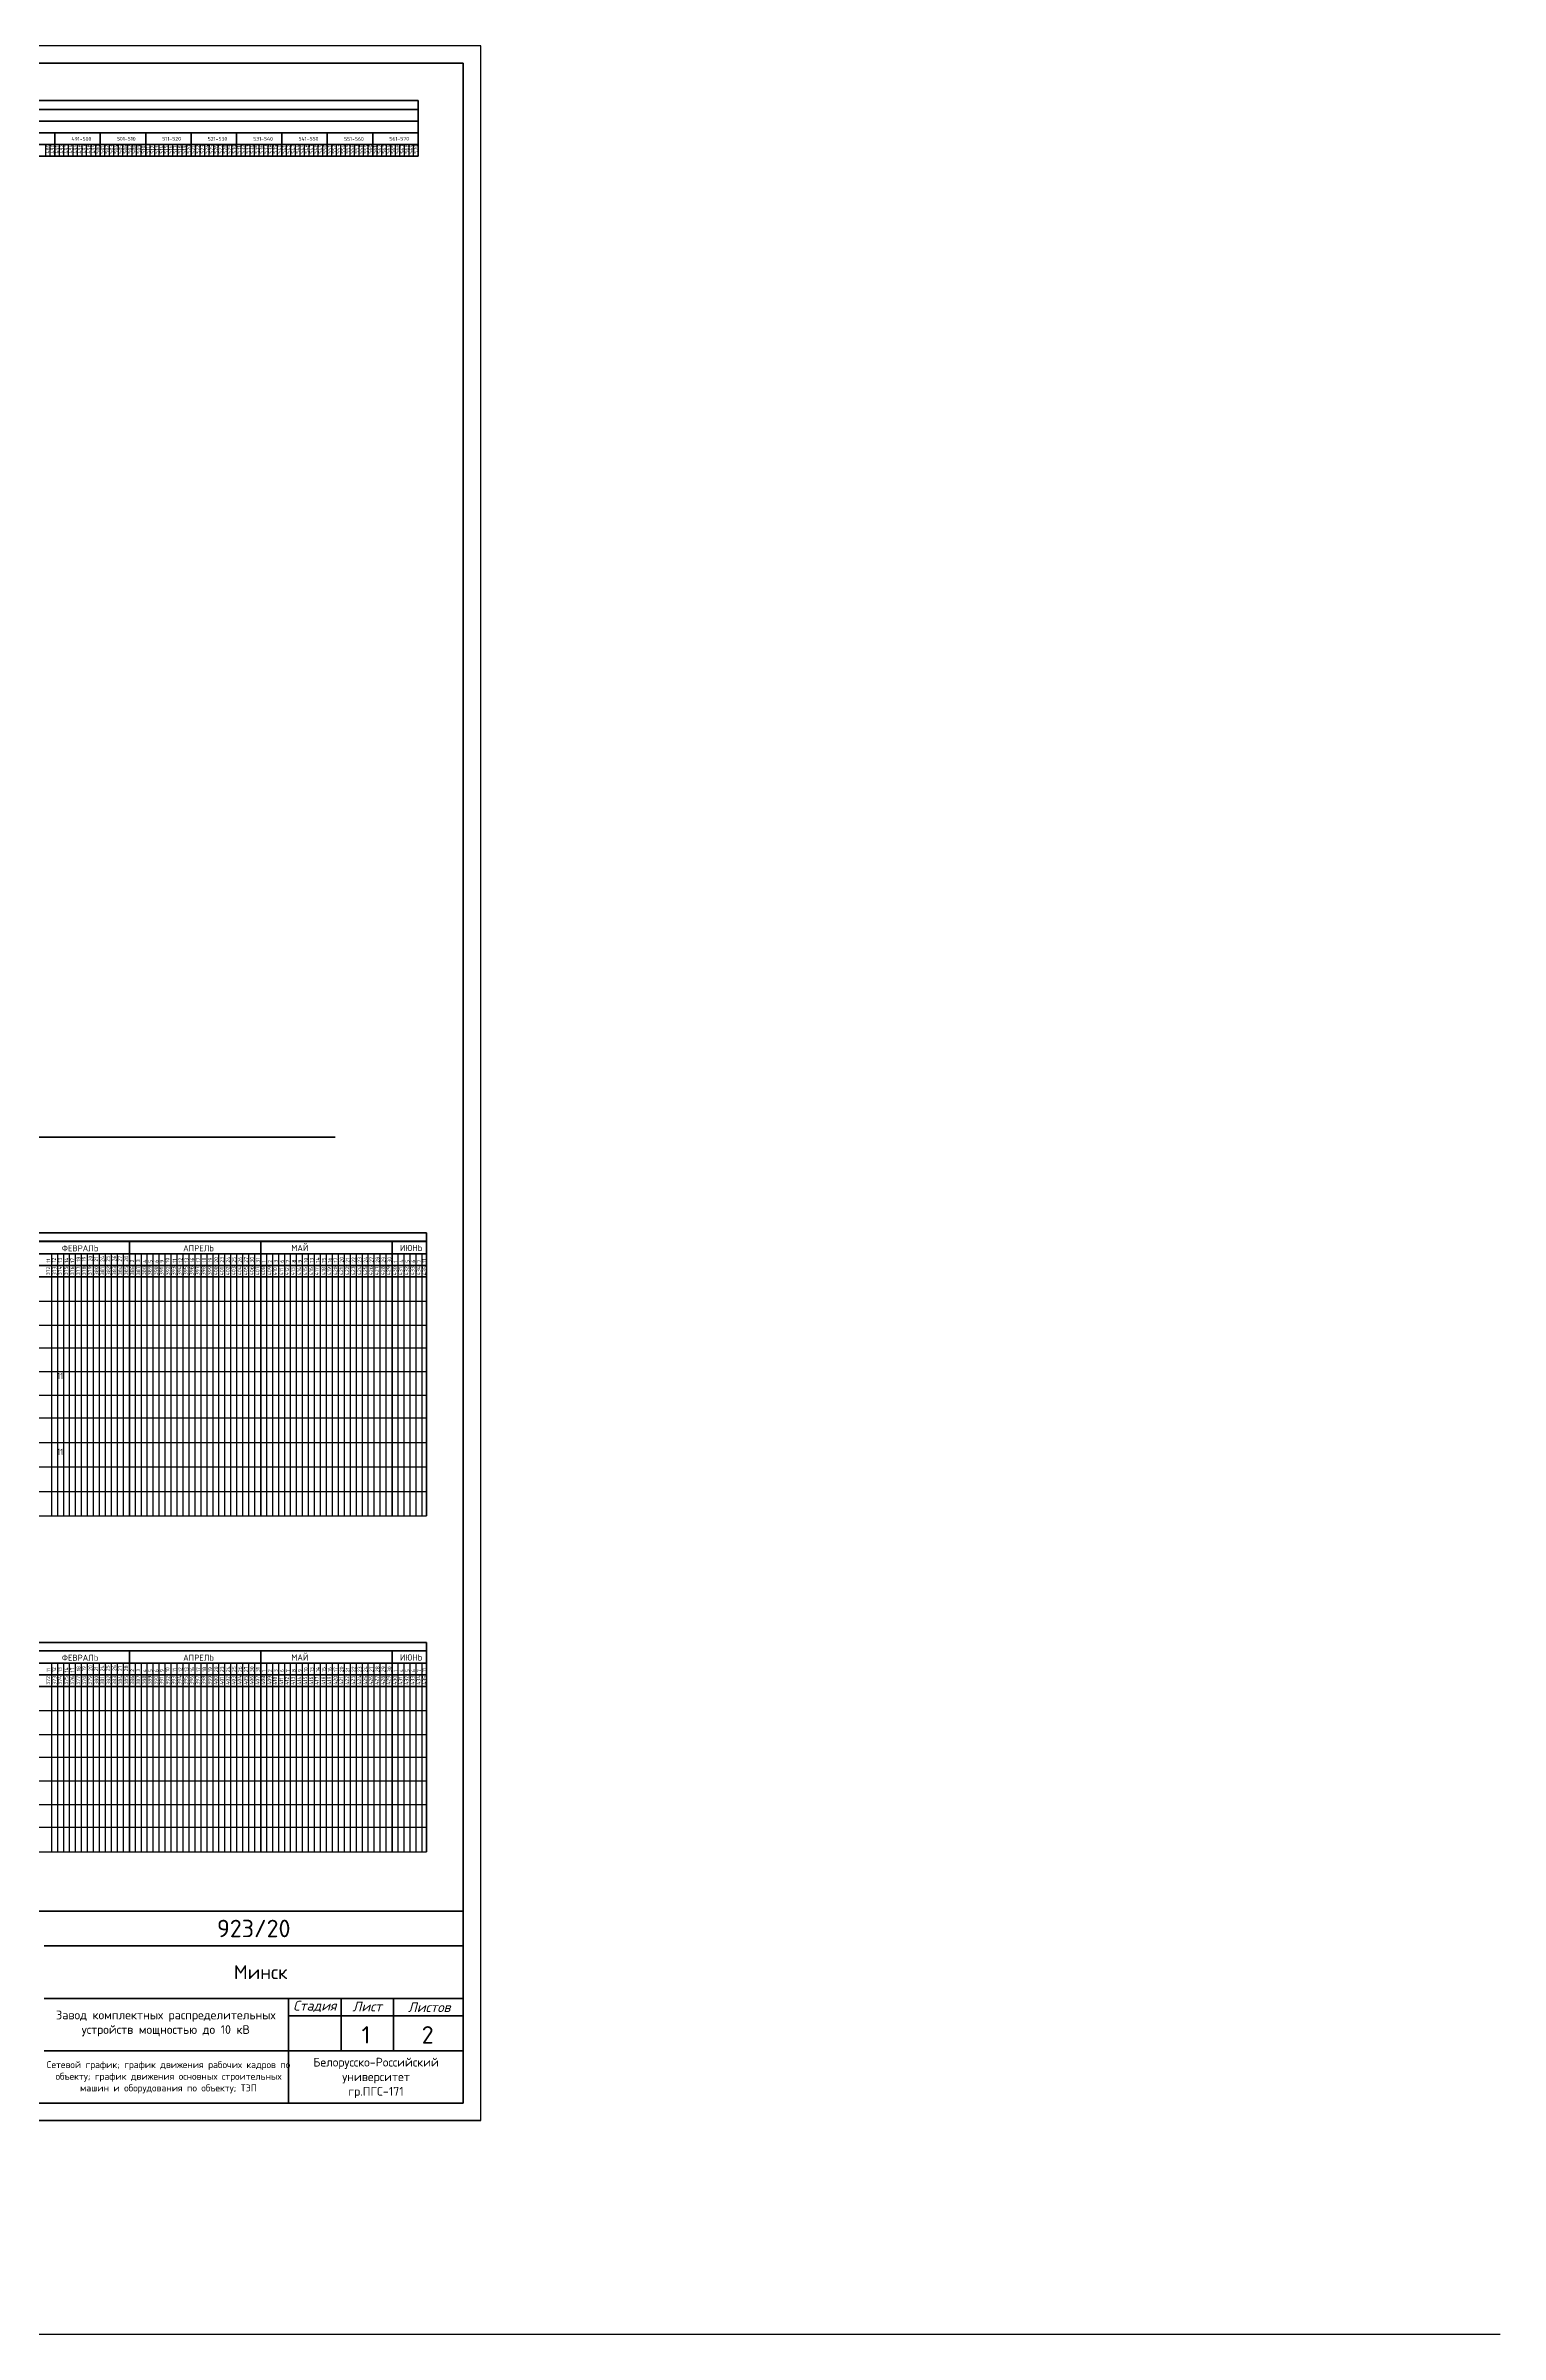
# Model space of a CAD drawing. Header units: millimetres. Extents: x -782 to 10910, y 3841 to 13237.
# Drawn here: x 10493 to 10910, y 7280 to 7935 of the extents above; entities that cross this region are included whole.
import ezdxf

# ---------------------------------------------------------------- set-up
doc = ezdxf.new("R2010")
doc.units = ezdxf.units.MM
doc.layers.add('1STAIR2D', color=30, linetype='Continuous')
doc.layers.add('A0-08', color=101, linetype='Continuous')
doc.layers.add('Штампы&Таблицы', color=1, linetype='Continuous', lineweight=70)
doc.styles.add('GOST-2.304_Type-B', font='GOST_Common.ttf')
doc.styles.add('Isocpeur', font='isocpeur.ttf')
doc.styles.get("Standard").update_dxf_attribs({"font": 'isocpeur.ttf'})

msp = doc.modelspace()

# ---------------------------------------------------------------- linework, layer by layer
at = {"color": 0}
msp.add_line((10617.900427, 7341.388671), (10617.900427, 7935.388671), dxfattribs=at)
at = {"lineweight": 50}
for p, q in [((10599.969228, 7903.825833), (10599.969228, 7919.723221)), ((10495.969228, 7903.787679), (10495.969228, 7910.420659)), ((10508.969228, 7903.787679), (10508.969228, 7910.420659)), ((10521.969228, 7903.810757), (10521.969228, 7910.443737)), ((10534.969228, 7903.779987), (10534.969228, 7910.412966)), ((10547.969228, 7903.787679), (10547.969228, 7910.420659)), ((10560.969228, 7903.787679), (10560.969228, 7910.420659)), ((10573.969228, 7903.810757), (10573.969228, 7910.443737)), ((10586.969228, 7903.779987), (10586.969228, 7910.412966))]:
    msp.add_line(p, q, dxfattribs=at)
at = {"lineweight": 25}
for p, q in [((10612.969228, 7903.787679), (10612.969228, 7910.420659)), ((10493.369228, 7903.803065), (10493.369228, 7907.127247)), ((10493.369228, 7903.803065), (10493.369228, 7907.127247)), ((10494.669228, 7903.803065), (10494.669228, 7907.142632)), ((10495.969228, 7903.787679), (10495.969228, 7907.111862)), ((10495.969228, 7903.787679), (10495.969228, 7907.111862)), ((10497.269228, 7903.787679), (10497.269228, 7907.111862)), ((10497.269228, 7903.787679), (10497.269228, 7907.111862)), ((10498.569228, 7903.787679), (10498.569228, 7907.127247)), ((10499.869228, 7903.803065), (10499.869228, 7907.127247)), ((10499.869228, 7903.803065), (10499.869228, 7907.127247)), ((10501.169228, 7903.803065), (10501.169228, 7907.127247)), ((10501.169228, 7903.803065), (10501.169228, 7907.127247)), ((10502.469228, 7903.803065), (10502.469228, 7907.142632)), ((10503.769228, 7903.803065), (10503.769228, 7907.127247)), ((10503.769228, 7903.803065), (10503.769228, 7907.127247)), ((10505.069228, 7903.803065), (10505.069228, 7907.127247)), ((10505.069228, 7903.803065), (10505.069228, 7907.127247)), ((10506.369228, 7903.803065), (10506.369228, 7907.142632)), ((10507.669228, 7903.803065), (10507.669228, 7907.127247)), ((10507.669228, 7903.803065), (10507.669228, 7907.127247)), ((10508.969228, 7903.803065), (10508.969228, 7907.127247)), ((10508.969228, 7903.803065), (10508.969228, 7907.127247)), ((10510.269228, 7903.803065), (10510.269228, 7907.142632)), ((10511.569228, 7903.803065), (10511.569228, 7907.127247)), ((10511.569228, 7903.803065), (10511.569228, 7907.127247)), ((10512.869228, 7903.803065), (10512.869228, 7907.127247)), ((10512.869228, 7903.803065), (10512.869228, 7907.127247)), ((10514.169228, 7903.803065), (10514.169228, 7907.142632)), ((10515.469228, 7903.787679), (10515.469228, 7907.111862)), ((10515.469228, 7903.787679), (10515.469228, 7907.111862)), ((10516.769228, 7903.787679), (10516.769228, 7907.111862)), ((10516.769228, 7903.787679), (10516.769228, 7907.111862)), ((10518.069228, 7903.787679), (10518.069228, 7907.127247)), ((10519.369228, 7903.772294), (10519.369228, 7907.096476)), ((10519.369228, 7903.772294), (10519.369228, 7907.096476)), ((10520.669228, 7903.772294), (10520.669228, 7907.096476)), ((10520.669228, 7903.772294), (10520.669228, 7907.096476)), ((10521.969228, 7903.772294), (10521.969228, 7907.111862)), ((10523.269228, 7903.787679), (10523.269228, 7907.111862)), ((10523.269228, 7903.787679), (10523.269228, 7907.111862)), ((10524.569228, 7903.787679), (10524.569228, 7907.111862)), ((10524.569228, 7903.787679), (10524.569228, 7907.111862)), ((10525.869228, 7903.787679), (10525.869228, 7907.127247)), ((10527.169228, 7903.787679), (10527.169228, 7907.111862)), ((10527.169228, 7903.787679), (10527.169228, 7907.111862)), ((10528.469228, 7903.787679), (10528.469228, 7907.111862)), ((10528.469228, 7903.787679), (10528.469228, 7907.111862)), ((10529.769228, 7903.787679), (10529.769228, 7907.127247)), ((10531.069228, 7903.787679), (10531.069228, 7907.111862)), ((10531.069228, 7903.787679), (10531.069228, 7907.111862)), ((10532.369228, 7903.787679), (10532.369228, 7907.111862)), ((10532.369228, 7903.787679), (10532.369228, 7907.111862)), ((10533.669228, 7903.787679), (10533.669228, 7907.127247)), ((10534.969228, 7903.787679), (10534.969228, 7907.111862)), ((10534.969228, 7903.787679), (10534.969228, 7907.111862)), ((10536.269228, 7903.787679), (10536.269228, 7907.111862)), ((10536.269228, 7903.787679), (10536.269228, 7907.111862)), ((10537.569228, 7903.787679), (10537.569228, 7907.127247)), ((10538.869228, 7903.772294), (10538.869228, 7907.096476)), ((10538.869228, 7903.772294), (10538.869228, 7907.096476)), ((10540.169228, 7903.772294), (10540.169228, 7907.096476)), ((10540.169228, 7903.772294), (10540.169228, 7907.096476)), ((10541.469228, 7903.772294), (10541.469228, 7907.111862)), ((10542.769228, 7903.756909), (10542.769228, 7907.081091)), ((10542.769228, 7903.756909), (10542.769228, 7907.081091)), ((10544.069228, 7903.756909), (10544.069228, 7907.081091)), ((10544.069228, 7903.756909), (10544.069228, 7907.081091)), ((10545.369228, 7903.756909), (10545.369228, 7907.096476)), ((10546.669228, 7903.772294), (10546.669228, 7907.096476)), ((10546.669228, 7903.772294), (10546.669228, 7907.096476)), ((10547.969228, 7903.772294), (10547.969228, 7907.096476)), ((10547.969228, 7903.772294), (10547.969228, 7907.096476)), ((10549.269228, 7903.772294), (10549.269228, 7907.111862)), ((10550.569228, 7903.772294), (10550.569228, 7907.096476)), ((10550.569228, 7903.772294), (10550.569228, 7907.096476)), ((10551.869228, 7903.772294), (10551.869228, 7907.096476)), ((10551.869228, 7903.772294), (10551.869228, 7907.096476)), ((10553.169228, 7903.772294), (10553.169228, 7907.111862)), ((10554.469228, 7903.772294), (10554.469228, 7907.096476)), ((10554.469228, 7903.772294), (10554.469228, 7907.096476)), ((10555.769228, 7903.772294), (10555.769228, 7907.096476)), ((10555.769228, 7903.772294), (10555.769228, 7907.096476)), ((10557.069228, 7903.772294), (10557.069228, 7907.111862)), ((10558.369228, 7903.772294), (10558.369228, 7907.096476)), ((10558.369228, 7903.772294), (10558.369228, 7907.096476)), ((10559.669228, 7903.772294), (10559.669228, 7907.096476)), ((10559.669228, 7903.772294), (10559.669228, 7907.096476)), ((10560.969228, 7903.772294), (10560.969228, 7907.111862)), ((10562.269228, 7903.756909), (10562.269228, 7907.081091)), ((10562.269228, 7903.756909), (10562.269228, 7907.081091)), ((10563.569228, 7903.756909), (10563.569228, 7907.081091)), ((10563.569228, 7903.756909), (10563.569228, 7907.081091)), ((10564.869228, 7903.756909), (10564.869228, 7907.096476)), ((10566.169228, 7903.741523), (10566.169228, 7907.065706)), ((10566.169228, 7903.741523), (10566.169228, 7907.065706)), ((10567.469228, 7903.741523), (10567.469228, 7907.065706)), ((10567.469228, 7903.741523), (10567.469228, 7907.065706)), ((10568.769228, 7903.741523), (10568.769228, 7907.081091)), ((10570.069228, 7903.756909), (10570.069228, 7907.081091)), ((10570.069228, 7903.756909), (10570.069228, 7907.081091)), ((10571.369228, 7903.756909), (10571.369228, 7907.081091)), ((10571.369228, 7903.756909), (10571.369228, 7907.081091)), ((10572.669228, 7903.756909), (10572.669228, 7907.096476)), ((10573.969228, 7903.756909), (10573.969228, 7907.081091)), ((10573.969228, 7903.756909), (10573.969228, 7907.081091)), ((10575.269228, 7903.756909), (10575.269228, 7907.081091)), ((10575.269228, 7903.756909), (10575.269228, 7907.081091)), ((10576.569228, 7903.756909), (10576.569228, 7907.096476)), ((10577.869228, 7903.756909), (10577.869228, 7907.081091)), ((10577.869228, 7903.756909), (10577.869228, 7907.081091)), ((10579.169228, 7903.756909), (10579.169228, 7907.081091)), ((10579.169228, 7903.756909), (10579.169228, 7907.081091)), ((10580.469228, 7903.756909), (10580.469228, 7907.096476)), ((10581.769228, 7903.756909), (10581.769228, 7907.081091)), ((10581.769228, 7903.756909), (10581.769228, 7907.081091)), ((10583.069228, 7903.756909), (10583.069228, 7907.081091)), ((10583.069228, 7903.756909), (10583.069228, 7907.081091)), ((10584.369228, 7903.756909), (10584.369228, 7907.096476)), ((10585.669228, 7903.787679), (10585.669228, 7907.111862)), ((10585.669228, 7903.787679), (10585.669228, 7907.111862)), ((10586.969228, 7903.787679), (10586.969228, 7907.111862)), ((10586.969228, 7903.787679), (10586.969228, 7907.111862)), ((10588.269228, 7903.787679), (10588.269228, 7907.127247)), ((10589.569228, 7903.772294), (10589.569228, 7907.096476)), ((10589.569228, 7903.772294), (10589.569228, 7907.096476)), ((10590.869228, 7903.772294), (10590.869228, 7907.096476)), ((10590.869228, 7903.772294), (10590.869228, 7907.096476)), ((10592.169228, 7903.772294), (10592.169228, 7907.111862)), ((10593.469228, 7903.787679), (10593.469228, 7907.111862)), ((10593.469228, 7903.787679), (10593.469228, 7907.111862)), ((10594.769228, 7903.787679), (10594.769228, 7907.111862)), ((10594.769228, 7903.787679), (10594.769228, 7907.111862)), ((10596.069228, 7903.787679), (10596.069228, 7907.127247)), ((10597.369228, 7903.787679), (10597.369228, 7907.111862)), ((10597.369228, 7903.787679), (10597.369228, 7907.111862)), ((10598.669228, 7903.787679), (10598.669228, 7907.111862)), ((10598.669228, 7903.787679), (10598.669228, 7907.111862)), ((10599.969228, 7903.787679), (10599.969228, 7907.127247)), ((9860.269228, 7280.227508), (10909.754232, 7280.227508))]:
    msp.add_line(p, q, dxfattribs=at)
at = {"color": 0, "lineweight": 40, "ltscale": 0.01}
msp.add_line((9840.166442, 7622.926268), (10576.233467, 7622.926268), dxfattribs=at)
at = {"lineweight": 30}
for p, q in [((9809.250457, 7576.018045), (10602.354996, 7576.021285)), ((9809.250425, 7569.115879), (10602.354996, 7569.119119)), ((9809.250457, 7562.625041), (10602.354996, 7562.62828)), ((9809.250457, 7555.859984), (10602.354996, 7555.862923)), ((9809.250457, 7549.094927), (10602.354996, 7549.097866)), ((9809.250457, 7549.094927), (10602.354996, 7549.097866)), ((9809.250457, 7542.592922), (10602.354996, 7542.595861)), ((9809.250457, 7535.564813), (10602.354996, 7535.567752)), ((9809.250457, 7535.564813), (10602.354996, 7535.564813)), ((9809.250457, 7528.536704), (10602.354996, 7528.539643)), ((9809.250457, 7528.536704), (10602.354996, 7528.536704)), ((9809.250457, 7528.536704), (10602.354996, 7528.536704)), ((9809.250457, 7521.508595), (10602.354996, 7521.511534)), ((9809.250457, 7521.508595), (10602.354996, 7521.508595)), ((9809.250457, 7521.508595), (10602.354996, 7521.508595)), ((9809.250457, 7514.480486), (10602.354996, 7514.483424)), ((9809.250457, 7514.480486), (10602.354996, 7514.483424)), ((9809.250457, 7514.480486), (10602.354996, 7514.480486)), ((9809.250457, 7514.480486), (10602.354996, 7514.480486)), ((9809.250457, 7458.787548), (10602.354996, 7458.790788)), ((9809.250425, 7451.885382), (10602.354996, 7451.888622)), ((9809.250457, 7445.394544), (10602.354996, 7445.397783)), ((9809.250457, 7438.629487), (10602.354996, 7438.632426)), ((9809.250457, 7431.86443), (10602.354996, 7431.867369)), ((9809.250457, 7431.86443), (10602.354996, 7431.867369)), ((9809.250457, 7425.362425), (10602.354996, 7425.365364)), ((9809.250457, 7418.334316), (10602.354996, 7418.337255)), ((9809.250457, 7418.334316), (10602.354996, 7418.334316))]:
    msp.add_line(p, q, dxfattribs=at)
at = {"layer": '1STAIR2D', "color": 0}
for p, q in [((10617.900427, 7935.388671), (9777.900427, 7935.388671)), ((9777.900427, 7341.388671), (10617.900427, 7341.388671))]:
    msp.add_line(p, q, dxfattribs=at)
at = {"layer": '1STAIR2D', "color": 0, "lineweight": 100}
for p, q in [((10612.900427, 7930.388671), (9797.900427, 7930.388671)), ((10612.900427, 7346.388671), (10612.900427, 7930.388671)), ((9797.900427, 7346.388671), (10612.900427, 7346.388671))]:
    msp.add_line(p, q, dxfattribs=at)
at = {"layer": '1STAIR2D', "color": 7, "lineweight": 100}
for p, q in [((10612.900427, 7401.388671), (10427.900427, 7401.388671)), ((10612.900426, 7391.388671), (10492.900426, 7391.388671)), ((10612.900427, 7376.388671), (10492.900427, 7376.388671)), ((10562.900427, 7376.388671), (10562.900427, 7346.388671)), ((10612.900427, 7371.388671), (10562.900427, 7371.388671)), ((10577.900427, 7376.388671), (10577.900427, 7361.388671)), ((10592.900427, 7376.388671), (10592.900427, 7361.388671)), ((10612.900426, 7361.388671), (10492.900426, 7361.388671))]:
    msp.add_line(p, q, dxfattribs=at)
at = {"layer": 'A0-08', "color": 0, "lineweight": 40}
for p, q in [((9850.305071, 7917.10214), (10599.969228, 7917.10214)), ((9850.305071, 7917.10214), (10599.969228, 7917.10214)), ((9883.535668, 7919.723221), (10599.969228, 7919.723221)), ((9912.454622, 7919.723221), (10599.969228, 7919.723221)), ((10599.969228, 7919.723221), (10150.795112, 7919.723221)), ((9850.305071, 7913.761399), (10599.969228, 7913.775611)), ((9850.305071, 7910.420659), (10599.969228, 7910.420659)), ((9850.305071, 7903.81845), (10599.969228, 7903.81845)), ((9953.251794, 7907.111862), (10599.969228, 7907.127247)), ((9883.535668, 7595.531571), (10602.354996, 7595.531571)), ((9912.454622, 7595.531571), (10602.354996, 7595.531571)), ((9912.454622, 7595.531571), (10602.354996, 7595.531571)), ((10602.354996, 7595.531571), (10150.795112, 7595.531571)), ((10602.354996, 7595.531571), (10150.795112, 7595.531571)), ((10602.354996, 7514.480486), (10602.354996, 7595.531571)), ((10602.354996, 7514.483424), (10602.354996, 7595.531571)), ((9877.820365, 7592.91049), (10602.354996, 7593.08715)), ((9877.820365, 7592.91049), (10602.354996, 7593.08715)), ((9953.251794, 7589.537806), (10602.354996, 7589.537806)), ((10150.795112, 7592.91049), (10602.354996, 7593.197525)), ((10517.308659, 7514.483109), (10517.308659, 7593.143465)), ((10554.928055, 7514.483249), (10554.928055, 7593.164117)), ((10592.547451, 7514.483388), (10592.547451, 7593.184769)), ((9858.969228, 7586.229009), (10602.354996, 7586.229009)), ((9953.251794, 7582.920212), (10602.354996, 7582.920212)), ((9953.251794, 7582.920212), (10602.354996, 7582.920212)), ((9877.820365, 7475.679993), (10602.354996, 7475.856653)), ((9877.820365, 7475.679993), (10602.354996, 7475.856653)), ((9883.535668, 7478.301074), (10602.354996, 7478.301074)), ((9883.535668, 7478.301074), (10602.354996, 7478.301074)), ((9912.454622, 7478.301074), (10602.354996, 7478.301074)), ((9912.454622, 7478.301074), (10602.354996, 7478.301074)), ((10602.354996, 7478.301074), (10150.795112, 7478.301074)), ((10602.354996, 7478.301074), (10150.795112, 7478.301074)), ((10150.795112, 7475.679993), (10602.354996, 7475.967028)), ((10517.308659, 7418.33694), (10517.308659, 7475.912968)), ((10554.928055, 7418.337079), (10554.928055, 7475.93362)), ((10592.547451, 7418.337219), (10592.547451, 7475.954272)), ((10602.354996, 7418.334316), (10602.354996, 7478.301074)), ((10602.354996, 7418.337255), (10602.354996, 7478.301074)), ((9858.969228, 7468.998512), (10602.354996, 7468.998512)), ((9953.251794, 7472.307309), (10602.354996, 7472.307309)), ((9953.251794, 7465.689715), (10602.354996, 7465.689715))]:
    msp.add_line(p, q, dxfattribs=at)
at = {"layer": 'A0-08', "color": 0, "lineweight": 25}
for p, q in [((10586.965659, 7903.81845), (10598.935467, 7903.81845)), ((10586.965659, 7903.803065), (10598.935467, 7903.803065)), ((10495.079016, 7514.483027), (10495.079016, 7589.537806)), ((10496.788989, 7514.483033), (10496.788989, 7589.537806)), ((10498.498961, 7514.48304), (10498.498961, 7589.537806)), ((10500.208934, 7514.483046), (10500.208934, 7589.537806)), ((10501.918906, 7514.483052), (10501.918906, 7589.537806)), ((10503.628879, 7514.483059), (10503.628879, 7589.537806)), ((10505.338851, 7514.483065), (10505.338851, 7589.537806)), ((10507.048824, 7514.483071), (10507.048824, 7589.537806)), ((10508.758797, 7514.483078), (10508.758797, 7589.537806)), ((10510.452555, 7514.483084), (10510.452555, 7589.537806)), ((10512.178742, 7514.48309), (10512.178742, 7589.537806)), ((10513.888714, 7514.483097), (10513.888714, 7589.537806)), ((10515.598687, 7514.483103), (10515.598687, 7589.537806)), ((10517.308659, 7514.483109), (10517.308659, 7589.537206)), ((10519.018632, 7514.483116), (10519.018632, 7589.537806)), ((10520.728604, 7514.483122), (10520.728604, 7589.537806)), ((10522.438577, 7514.483128), (10522.438577, 7589.537806)), ((10524.148549, 7514.483135), (10524.148549, 7589.537806)), ((10525.858522, 7514.483141), (10525.858522, 7589.537806)), ((10527.568495, 7514.483147), (10527.568495, 7589.537806)), ((10529.278467, 7514.483154), (10529.278467, 7589.537806)), ((10530.98844, 7514.48316), (10530.98844, 7589.537806)), ((10532.698412, 7514.483166), (10532.698412, 7589.537806)), ((10534.408385, 7514.483173), (10534.408385, 7589.537806)), ((10536.118357, 7514.483179), (10536.118357, 7589.537806)), ((10537.82833, 7514.483185), (10537.82833, 7589.537806)), ((10539.538302, 7514.483192), (10539.538302, 7589.537806)), ((10541.248275, 7514.483198), (10541.248275, 7589.537806)), ((10542.942034, 7514.483204), (10542.942034, 7589.537806)), ((10544.66822, 7514.483211), (10544.66822, 7589.537806)), ((10546.378193, 7514.483217), (10546.378193, 7589.537806)), ((10548.088165, 7514.483223), (10548.088165, 7589.537806)), ((10549.798138, 7514.48323), (10549.798138, 7589.537206)), ((10551.50811, 7514.483236), (10551.50811, 7589.537806)), ((10553.218083, 7514.483242), (10553.218083, 7589.537806)), ((10554.928055, 7514.483249), (10554.928055, 7589.537806)), ((10556.638028, 7514.483255), (10556.638028, 7589.537806)), ((10558.348, 7514.483261), (10558.348, 7589.537806)), ((10560.057973, 7514.483268), (10560.057973, 7589.537806)), ((10561.767946, 7514.483274), (10561.767946, 7589.537806)), ((10563.477918, 7514.48328), (10563.477918, 7589.537806)), ((10565.187891, 7514.483287), (10565.187891, 7589.537806)), ((10566.897863, 7514.483293), (10566.897863, 7589.537806)), ((10568.607836, 7514.483299), (10568.607836, 7589.537806)), ((10570.317808, 7514.483306), (10570.317808, 7589.537806)), ((10572.027781, 7514.483312), (10572.027781, 7589.537806)), ((10573.737753, 7514.483318), (10573.737753, 7589.537806)), ((10575.431512, 7514.483325), (10575.431512, 7589.537806)), ((10577.157699, 7514.483331), (10577.157699, 7589.537806)), ((10578.867671, 7514.483337), (10578.867671, 7589.537806)), ((10580.577644, 7514.483344), (10580.577644, 7589.537806)), ((10582.287616, 7514.48335), (10582.287616, 7589.537206)), ((10583.997589, 7514.483356), (10583.997589, 7589.537806)), ((10585.707561, 7514.483363), (10585.707561, 7589.537806)), ((10587.417534, 7514.483369), (10587.417534, 7589.537806)), ((10589.127506, 7514.483375), (10589.127506, 7589.537806)), ((10590.837479, 7514.483382), (10590.837479, 7589.537806)), ((10592.547451, 7514.483388), (10592.547451, 7589.537806)), ((10594.257424, 7514.483394), (10594.257424, 7589.537806)), ((10595.967397, 7514.483401), (10595.967397, 7589.537806)), ((10597.677369, 7514.483407), (10597.677369, 7589.537806)), ((10599.387342, 7514.483413), (10599.387342, 7589.537806)), ((10601.097314, 7514.48342), (10601.097314, 7589.537806)), ((10602.354996, 7514.483424), (10602.354996, 7589.537806)), ((10495.079016, 7418.336858), (10495.079016, 7472.307309)), ((10496.788989, 7418.336864), (10496.788989, 7472.307309)), ((10498.498961, 7418.33687), (10498.498961, 7472.307309)), ((10500.208934, 7418.336877), (10500.208934, 7472.307309)), ((10501.918906, 7418.336883), (10501.918906, 7472.307309)), ((10503.628879, 7418.336889), (10503.628879, 7472.307309)), ((10505.338851, 7418.336896), (10505.338851, 7472.307309)), ((10507.048824, 7418.336902), (10507.048824, 7472.307309)), ((10508.758797, 7418.336908), (10508.758797, 7472.307309)), ((10510.452555, 7418.336915), (10510.452555, 7472.307309)), ((10512.178742, 7418.336921), (10512.178742, 7472.307309)), ((10513.888714, 7418.336927), (10513.888714, 7472.307309)), ((10515.598687, 7418.336934), (10515.598687, 7472.307309)), ((10517.308659, 7418.33694), (10517.308659, 7472.306709)), ((10519.018632, 7418.336946), (10519.018632, 7472.307309)), ((10520.728604, 7418.336953), (10520.728604, 7472.307309)), ((10522.438577, 7418.336959), (10522.438577, 7472.307309)), ((10524.148549, 7418.336965), (10524.148549, 7472.307309)), ((10525.858522, 7418.336972), (10525.858522, 7472.307309)), ((10527.568495, 7418.336978), (10527.568495, 7472.307309)), ((10529.278467, 7418.336984), (10529.278467, 7472.307309)), ((10530.98844, 7418.336991), (10530.98844, 7472.307309)), ((10532.698412, 7418.336997), (10532.698412, 7472.307309)), ((10534.408385, 7418.337003), (10534.408385, 7472.307309)), ((10536.118357, 7418.33701), (10536.118357, 7472.307309)), ((10537.82833, 7418.337016), (10537.82833, 7472.307309)), ((10539.538302, 7418.337022), (10539.538302, 7472.307309)), ((10541.248275, 7418.337029), (10541.248275, 7472.307309)), ((10542.942034, 7418.337035), (10542.942034, 7472.307309)), ((10544.66822, 7418.337041), (10544.66822, 7472.307309)), ((10546.378193, 7418.337048), (10546.378193, 7472.307309)), ((10548.088165, 7418.337054), (10548.088165, 7472.307309)), ((10549.798138, 7418.33706), (10549.798138, 7472.306709)), ((10551.50811, 7418.337067), (10551.50811, 7472.307309)), ((10553.218083, 7418.337073), (10553.218083, 7472.307309)), ((10554.928055, 7418.337079), (10554.928055, 7472.307309)), ((10556.638028, 7418.337086), (10556.638028, 7472.307309)), ((10558.348, 7418.337092), (10558.348, 7472.307309)), ((10560.057973, 7418.337098), (10560.057973, 7472.307309)), ((10561.767946, 7418.337105), (10561.767946, 7472.307309)), ((10563.477918, 7418.337111), (10563.477918, 7472.307309)), ((10565.187891, 7418.337117), (10565.187891, 7472.307309)), ((10566.897863, 7418.337124), (10566.897863, 7472.307309)), ((10568.607836, 7418.33713), (10568.607836, 7472.307309)), ((10570.317808, 7418.337136), (10570.317808, 7472.307309)), ((10572.027781, 7418.337143), (10572.027781, 7472.307309)), ((10573.737753, 7418.337149), (10573.737753, 7472.307309)), ((10575.431512, 7418.337155), (10575.431512, 7472.307309)), ((10577.157699, 7418.337162), (10577.157699, 7472.307309)), ((10578.867671, 7418.337168), (10578.867671, 7472.307309)), ((10580.577644, 7418.337174), (10580.577644, 7472.307309)), ((10582.287616, 7418.337181), (10582.287616, 7472.306709)), ((10583.997589, 7418.337187), (10583.997589, 7472.307309)), ((10585.707561, 7418.337193), (10585.707561, 7472.307309)), ((10587.417534, 7418.3372), (10587.417534, 7472.307309)), ((10589.127506, 7418.337206), (10589.127506, 7472.307309)), ((10590.837479, 7418.337212), (10590.837479, 7472.307309)), ((10592.547451, 7418.337219), (10592.547451, 7472.307309)), ((10594.257424, 7418.337225), (10594.257424, 7472.307309)), ((10595.967397, 7418.337231), (10595.967397, 7472.307309)), ((10597.677369, 7418.337238), (10597.677369, 7472.307309)), ((10599.387342, 7418.337244), (10599.387342, 7472.307309)), ((10601.097314, 7418.33725), (10601.097314, 7472.307309)), ((10602.354996, 7418.337255), (10602.354996, 7472.307309)), ((10602.354996, 7418.337255), (10602.354996, 7472.307309))]:
    msp.add_line(p, q, dxfattribs=at)
at = {"layer": 'Штампы&Таблицы', "color": 0, "lineweight": 25}
for q in [(10617.900574, 7935.388854), (9776.900574, 7341.388854)]:
    msp.add_line((10617.900574, 7341.388854), q, dxfattribs=at)

# ---------------------------------------------------------------- texts
for s, p in [('ФЕВРАЛЬ', (10497.962313, 7590.242195)), ('АПРЕЛЬ', (10532.698412, 7590.242195)), ('МАЙ', (10563.647679, 7590.317801)), ('ИЮНЬ', (10594.769773, 7590.317801)), ('ФЕВРАЛЬ', (10497.962313, 7473.011698)), ('АПРЕЛЬ', (10532.698412, 7473.011698)), ('МАЙ', (10563.647679, 7473.087304)), ('ИЮНЬ', (10594.769773, 7473.087304))]:
    msp.add_text(s, height=1.7683557).set_placement(p)
at = {"char_height": 1.8, "width": 12.36883474, "attachment_point": 5}
for insert in [(10497.501255, 7554.570903), (10497.501255, 7532.829175)]:
    msp.add_mtext('11', dxfattribs=dict(at, insert=insert))
at = {"attachment_point": 5, "style": 'Isocpeur'}
for s, insert, char_height, width in [('\\pxl1,t1;Минск', (10552.900427, 7383.888671), 4, 120.00000096), ('\\pxl1,t1;Завод комплектных распределительных устройств мощностью до 10 кВ', (10526.469905, 7369.200946), 2.5, 70)]:
    msp.add_mtext(s, dxfattribs=dict(at, insert=insert, char_height=char_height, width=width))
at = {"color": 7, "insert": (10527.502789, 7353.792554), "char_height": 2, "width": 73.28642566, "attachment_point": 5, "style": 'Isocpeur'}
msp.add_mtext('\\pxl1,t1;{\\C256;Сетевой график; график движения рабочих кадров по объекту; график движения основных строительных машин и оборудования по объекту; ТЭП}', dxfattribs=at)
at = {"layer": '1STAIR2D', "color": 7, "attachment_point": 5, "style": 'Isocpeur'}
for s, insert, char_height, width in [('923/20', (10552.900427, 7396.388671), 5, 119.99999904), ('{\\fISOCPEUR|b0|i1|c204|p34;Стадия}', (10570.390341, 7374.062027), 2.8, 15), ('{\\fISOCPEUR|b0|i1|c204|p34;Лист}', (10585.390341, 7374.062027), 2.8, 15), ('{\\fISOCPEUR|b0|i1|c204|p34;Листов}', (10603.119318, 7373.8614), 2.8, 14.03226152), ('1', (10585.041677, 7365.941414), 5, 12.51359585), ('2', (10602.704472, 7365.941414), 5, 12.51359585), ('Белорусско-Российский университет\\Pгр.ПГС-171', (10587.913123, 7353.602402), 2.5, 49.27761271)]:
    msp.add_mtext(s, dxfattribs=dict(at, insert=insert, char_height=char_height, width=width))
at = {"layer": 'A0-08', "color": 0, "lineweight": 25, "style": 'GOST-2.304_Type-B'}
for s, p in [('491-500', (10500.733898, 7908.180198)), ('501-510', (10513.733898, 7908.226354)), ('511-520', (10526.733898, 7908.226354)), ('521-530', (10539.733898, 7908.180198)), ('531-540', (10552.733898, 7908.226354)), ('541-550', (10565.733898, 7908.226354)), ('551-560', (10578.733898, 7908.180198)), ('561-570', (10591.733898, 7908.226354))]:
    msp.add_text(s, height=1.0687328, dxfattribs=at).set_placement(p)
for s, height, p in [('489', 1.0687328, (10494.542471, 7904.523132)), ('490', 1.0687328, (10495.842471, 7904.523132)), ('491', 1.0687328, (10497.142471, 7904.523132)), ('492', 1.0687328, (10498.442471, 7904.523132)), ('493', 1.0687328, (10499.742471, 7904.523132)), ('494', 1.0687328, (10501.042471, 7904.523132)), ('495', 1.0687328, (10502.342471, 7904.523132)), ('496', 1.0687328, (10503.642471, 7904.523132)), ('497', 1.0687328, (10504.942471, 7904.523132)), ('498', 1.0687328, (10506.242471, 7904.523132)), ('499', 1.0687328, (10507.542471, 7904.523132)), ('500', 1.0687328, (10508.842471, 7904.523132)), ('501', 1.0687328, (10510.142471, 7904.523132)), ('502', 1.0687328, (10511.442471, 7904.523132)), ('503', 1.0687328, (10512.742471, 7904.523132)), ('504', 1.0687328, (10514.042471, 7904.523132)), ('505', 1.0687328, (10515.342471, 7904.523132)), ('506', 1.0687328, (10516.642471, 7904.523132)), ('507', 1.0687328, (10517.942471, 7904.523132)), ('508', 1.0687328, (10519.242471, 7904.523132)), ('509', 1.0687328, (10520.542471, 7904.523132)), ('510', 1.0687328, (10521.842471, 7904.523132)), ('511', 1.0687328, (10523.142471, 7904.523132)), ('512', 1.0687328, (10524.442471, 7904.523132)), ('513', 1.0687328, (10525.742471, 7904.523132)), ('514', 1.0687328, (10527.042471, 7904.523132)), ('515', 1.0687328, (10528.342471, 7904.523132)), ('516', 1.0687328, (10529.642471, 7904.523132)), ('517', 1.0687328, (10530.942471, 7904.523132)), ('518', 1.0687328, (10532.242471, 7904.523132)), ('519', 1.0687328, (10533.542471, 7904.523132)), ('520', 1.0687328, (10534.842471, 7904.523132)), ('521', 1.0687328, (10536.142471, 7904.523132)), ('522', 1.0687328, (10537.442471, 7904.523132)), ('523', 1.0687328, (10538.742471, 7904.523132)), ('524', 1.0687328, (10540.042471, 7904.523132)), ('525', 1.0687328, (10541.342471, 7904.523132)), ('526', 1.0687328, (10542.642471, 7904.523132)), ('527', 1.0687328, (10543.942471, 7904.523132)), ('528', 1.0687328, (10545.242471, 7904.523132)), ('529', 1.0687328, (10546.542471, 7904.523132)), ('530', 1.0687328, (10547.842471, 7904.523132)), ('531', 1.0687328, (10549.142471, 7904.523132)), ('532', 1.0687328, (10550.442471, 7904.523132)), ('533', 1.0687328, (10551.742471, 7904.523132)), ('534', 1.0687328, (10553.042471, 7904.523132)), ('535', 1.0687328, (10554.342471, 7904.523132)), ('536', 1.0687328, (10555.642471, 7904.523132)), ('537', 1.0687328, (10556.942471, 7904.523132)), ('538', 1.0687328, (10558.242471, 7904.523132)), ('539', 1.0687328, (10559.542471, 7904.523132)), ('540', 1.0687328, (10560.842471, 7904.523132)), ('541', 1.0687328, (10562.142471, 7904.523132)), ('542', 1.0687328, (10563.442471, 7904.523132)), ('543', 1.0687328, (10564.742471, 7904.523132)), ('544', 1.0687328, (10566.042471, 7904.523132)), ('545', 1.0687328, (10567.342471, 7904.523132)), ('546', 1.0687328, (10568.642471, 7904.523132)), ('547', 1.0687328, (10569.942471, 7904.523132)), ('548', 1.0687328, (10571.242471, 7904.523132)), ('549', 1.0687328, (10572.542471, 7904.523132)), ('550', 1.0687328, (10573.842471, 7904.523132)), ('551', 1.0687328, (10575.142471, 7904.523132)), ('552', 1.0687328, (10576.442471, 7904.523132)), ('553', 1.0687328, (10577.742471, 7904.523132)), ('554', 1.0687328, (10579.042471, 7904.523132)), ('555', 1.0687328, (10580.342471, 7904.523132)), ('556', 1.0687328, (10581.642471, 7904.523132)), ('557', 1.0687328, (10582.942471, 7904.523132)), ('558', 1.0687328, (10584.242471, 7904.523132)), ('559', 1.0687328, (10585.542471, 7904.523132)), ('560', 1.0687328, (10586.842471, 7904.523132)), ('561', 1.0687328, (10588.142471, 7904.523132)), ('562', 1.0687328, (10589.442471, 7904.523132)), ('563', 1.0687328, (10590.742471, 7904.523132)), ('564', 1.0687328, (10592.042471, 7904.523132)), ('565', 1.0687328, (10593.342471, 7904.523132)), ('566', 1.0687328, (10594.642471, 7904.523132)), ('567', 1.0687328, (10595.942471, 7904.523132)), ('568', 1.0687328, (10597.242471, 7904.523132)), ('569', 1.0687328, (10598.542471, 7904.523132)), ('570', 1.0687328, (10599.842471, 7904.523132)), ('11', 1.0687328, (10494.648623, 7587.001581)), ('12', 1.0687328, (10496.251249, 7587.001581)), ('13', 1.0687328, (10497.993235, 7587.001581)), ('14', 1.0687328, (10499.813399, 7586.93538)), ('17', 1.0687328, (10501.513791, 7586.93538)), ('18', 1.0687328, (10503.251297, 7587.245817)), ('19', 1.0687328, (10504.823676, 7587.276889)), ('20', 1.0687328, (10506.687607, 7587.357924)), ('21', 1.0687328, (10508.32607, 7587.288017)), ('24', 1.0687328, (10510.091187, 7587.245817)), ('25', 1.0687328, (10511.663566, 7587.276889)), ('26', 1.0687328, (10513.527497, 7587.357924)), ('27', 1.0687328, (10515.16596, 7587.288017)), ('28', 1.0687328, (10516.909404, 7587.253064)), ('2', 1.068733, (10518.666095, 7587.072364)), ('3', 1.068733, (10520.363557, 7587.134616)), ('4', 1.068733, (10522.25114, 7587.001581)), ('5', 1.068733, (10523.835957, 7587.001581)), ('6', 1.068733, (10525.594973, 7587.001581)), ('9', 1.068733, (10527.138101, 7587.001581)), ('10', 1.0687328, (10528.740728, 7587.001581)), ('11', 1.0687328, (10530.72489, 7587.001581)), ('12', 1.0687328, (10532.434863, 7587.001581)), ('13', 1.0687328, (10534.144835, 7587.001581)), ('16', 1.0687328, (10535.854808, 7587.001581)), ('17', 1.0687328, (10537.56478, 7587.001581)), ('18', 1.0687328, (10539.274753, 7587.001581)), ('19', 1.0687328, (10540.984726, 7587.001581)), ('20', 1.0687328, (10542.694698, 7587.001581)), ('23', 1.0687328, (10544.388457, 7587.001581)), ('24', 1.0687328, (10546.098429, 7587.001581)), ('25', 1.0687328, (10547.808402, 7587.001581)), ('26', 1.0687328, (10549.518374, 7587.001581)), ('27', 1.0687328, (10551.228347, 7587.001581)), ('30', 1.0687328, (10552.938319, 7587.001581)), ('31', 1.0687328, (10554.648292, 7587.001581)), ('1', 1.068733, (10556.358265, 7587.001581)), ('2', 1.068733, (10558.084451, 7587.001581)), ('3', 1.068733, (10559.794424, 7587.001581)), ('6', 1.068733, (10561.504396, 7587.001581)), ('7', 1.068733, (10563.214369, 7587.001581)), ('8', 1.068733, (10564.924341, 7587.001581)), ('9', 1.068733, (10566.634314, 7587.001581)), ('10', 1.0687328, (10568.344286, 7587.001581)), ('13', 1.0687328, (10570.054259, 7587.001581)), ('14', 1.0687328, (10571.764231, 7587.001581)), ('15', 1.0687328, (10573.474204, 7587.001581)), ('16', 1.0687328, (10575.184177, 7587.001581)), ('17', 1.0687328, (10576.894149, 7587.001581)), ('20', 1.0687328, (10578.604122, 7587.001581)), ('21', 1.0687328, (10580.314094, 7587.001581)), ('22', 1.0687328, (10582.024067, 7587.001581)), ('23', 1.0687328, (10583.734039, 7587.001581)), ('24', 1.0687328, (10585.444012, 7587.001581)), ('27', 1.0687328, (10587.153984, 7587.001581)), ('28', 1.0687328, (10588.863957, 7587.001581)), ('29', 1.0687328, (10590.57393, 7587.001581)), ('30', 1.0687328, (10592.283902, 7587.001581)), ('1', 1.068733, (10593.993875, 7587.001581)), ('4', 1.068733, (10595.703847, 7587.001581)), ('5', 1.068733, (10597.41382, 7587.001581)), ('6', 1.068733, (10599.123792, 7587.001581)), ('7', 1.068733, (10600.833765, 7587.001581)), ('11', 1.0687328, (10602.210701, 7587.001581)), ('372', 1.0687328, (10494.566776, 7583.402652)), ('373', 1.0687328, (10496.36926, 7583.402652)), ('374', 1.0687328, (10497.988509, 7583.402652)), ('375', 1.0687328, (10499.716664, 7583.402652)), ('376', 1.0687328, (10501.463401, 7583.402652)), ('377', 1.0687328, (10503.176989, 7583.402652)), ('378', 1.0687328, (10504.886561, 7583.402652)), ('379', 1.0687328, (10506.560028, 7583.402652)), ('380', 1.0687328, (10508.399676, 7583.402652)), ('381', 1.0687328, (10510.062612, 7583.402652)), ('382', 1.0687328, (10511.831016, 7583.402652)), ('383', 1.0687328, (10513.524961, 7583.402652)), ('384', 1.0687328, (10515.20029, 7583.402652)), ('385', 1.0687328, (10516.910262, 7583.402652)), ('386', 1.0687328, (10518.670906, 7583.402652)), ('387', 1.0687328, (10520.364851, 7583.402652)), ('388', 1.0687328, (10522.04018, 7583.402652)), ('389', 1.0687328, (10523.685666, 7583.402652)), ('390', 1.0687328, (10525.473786, 7583.402652)), ('391', 1.0687328, (10527.056254, 7583.402652)), ('392', 1.0687328, (10528.858739, 7583.402652)), ('393', 1.0687328, (10530.477988, 7583.402652)), ('394', 1.0687328, (10532.206142, 7583.402652)), ('395', 1.0687328, (10533.95288, 7583.402652)), ('396', 1.0687328, (10535.666468, 7583.402652)), ('397', 1.0687328, (10537.376039, 7583.402652)), ('398', 1.0687328, (10539.049506, 7583.402652)), ('399', 1.0687328, (10540.889155, 7583.402652)), ('400', 1.0687328, (10542.55209, 7583.402652)), ('401', 1.0687328, (10544.320494, 7583.402652)), ('402', 1.0687328, (10546.01444, 7583.402652)), ('403', 1.0687328, (10547.689768, 7583.402652)), ('404', 1.0687328, (10549.399741, 7583.402652)), ('405', 1.0687328, (10551.160384, 7583.402652)), ('406', 1.0687328, (10552.85433, 7583.402652)), ('407', 1.0687328, (10554.529658, 7583.402652)), ('408', 1.0687328, (10556.175144, 7583.402652)), ('409', 1.0687328, (10557.963265, 7583.402652)), ('410', 1.0687328, (10559.545733, 7583.402652)), ('411', 1.0687328, (10561.348217, 7583.402652)), ('412', 1.0687328, (10562.967466, 7583.402652)), ('413', 1.0687328, (10564.695621, 7583.402652)), ('414', 1.0687328, (10566.442358, 7583.402652)), ('415', 1.0687328, (10568.155946, 7583.402652)), ('416', 1.0687328, (10569.865518, 7583.402652)), ('417', 1.0687328, (10571.538985, 7583.402652)), ('418', 1.0687328, (10573.378633, 7583.402652)), ('419', 1.0687328, (10575.041569, 7583.402652)), ('420', 1.0687328, (10576.809973, 7583.402652)), ('421', 1.0687328, (10578.503918, 7583.402652)), ('422', 1.0687328, (10580.179246, 7583.402652)), ('423', 1.0687328, (10581.889219, 7583.402652)), ('424', 1.0687328, (10583.649863, 7583.402652)), ('425', 1.0687328, (10585.343808, 7583.402652)), ('426', 1.0687328, (10587.019137, 7583.402652)), ('427', 1.0687328, (10588.664623, 7583.402652)), ('428', 1.0687328, (10590.452743, 7583.402652)), ('429', 1.0687328, (10592.035211, 7583.402652)), ('430', 1.0687328, (10593.837695, 7583.402652)), ('431', 1.0687328, (10595.456945, 7583.402652)), ('432', 1.0687328, (10597.185099, 7583.402652)), ('433', 1.0687328, (10598.931836, 7583.402652)), ('434', 1.0687328, (10600.645425, 7583.402652)), ('435', 1.0687328, (10602.354996, 7583.402652)), ('11', 1.0687328, (10494.648623, 7469.771084)), ('12', 1.0687328, (10496.251249, 7469.771084)), ('13', 1.0687328, (10497.993235, 7469.771084)), ('14', 1.0687328, (10499.813399, 7469.704883)), ('17', 1.0687328, (10501.513791, 7469.704883)), ('18', 1.0687328, (10503.251297, 7470.01532)), ('19', 1.0687328, (10504.823676, 7470.046392)), ('20', 1.0687328, (10506.687607, 7470.127427)), ('21', 1.0687328, (10508.32607, 7470.05752)), ('24', 1.0687328, (10510.091187, 7470.01532)), ('25', 1.0687328, (10511.663566, 7470.046392)), ('26', 1.0687328, (10513.527497, 7470.127427)), ('27', 1.0687328, (10515.16596, 7470.05752)), ('28', 1.0687328, (10516.909404, 7470.022567)), ('2', 1.068733, (10518.666095, 7469.841867)), ('3', 1.068733, (10520.363557, 7469.904119)), ('4', 1.068733, (10522.25114, 7469.771084)), ('5', 1.068733, (10523.835957, 7469.771084)), ('6', 1.068733, (10525.594973, 7469.771084)), ('9', 1.068733, (10527.138101, 7469.771084)), ('10', 1.0687328, (10528.740728, 7469.771084)), ('11', 1.0687328, (10530.72489, 7469.771084)), ('12', 1.0687328, (10532.434863, 7469.771084)), ('13', 1.0687328, (10534.144835, 7469.771084)), ('16', 1.0687328, (10535.854808, 7469.771084)), ('17', 1.0687328, (10537.56478, 7469.771084)), ('18', 1.0687328, (10539.274753, 7469.771084)), ('19', 1.0687328, (10540.984726, 7469.771084)), ('20', 1.0687328, (10542.694698, 7469.771084)), ('23', 1.0687328, (10544.388457, 7469.771084)), ('24', 1.0687328, (10546.098429, 7469.771084)), ('25', 1.0687328, (10547.808402, 7469.771084)), ('26', 1.0687328, (10549.518374, 7469.771084)), ('27', 1.0687328, (10551.228347, 7469.771084)), ('30', 1.0687328, (10552.938319, 7469.771084)), ('31', 1.0687328, (10554.648292, 7469.771084)), ('1', 1.068733, (10556.358265, 7469.771084)), ('2', 1.068733, (10558.084451, 7469.771084)), ('3', 1.068733, (10559.794424, 7469.771084)), ('6', 1.068733, (10561.504396, 7469.771084)), ('7', 1.068733, (10563.214369, 7469.771084)), ('8', 1.068733, (10564.924341, 7469.771084)), ('9', 1.068733, (10566.634314, 7469.771084)), ('10', 1.0687328, (10568.344286, 7469.771084)), ('13', 1.0687328, (10570.054259, 7469.771084)), ('14', 1.0687328, (10571.764231, 7469.771084)), ('15', 1.0687328, (10573.474204, 7469.771084)), ('16', 1.0687328, (10575.184177, 7469.771084)), ('17', 1.0687328, (10576.894149, 7469.771084)), ('20', 1.0687328, (10578.604122, 7469.771084)), ('21', 1.0687328, (10580.314094, 7469.771084)), ('22', 1.0687328, (10582.024067, 7469.771084)), ('23', 1.0687328, (10583.734039, 7469.771084)), ('24', 1.0687328, (10585.444012, 7469.771084)), ('27', 1.0687328, (10587.153984, 7469.771084)), ('28', 1.0687328, (10588.863957, 7469.771084)), ('29', 1.0687328, (10590.57393, 7469.771084)), ('30', 1.0687328, (10592.283902, 7469.771084)), ('1', 1.068733, (10593.993875, 7469.771084)), ('4', 1.068733, (10595.703847, 7469.771084)), ('5', 1.068733, (10597.41382, 7469.771084)), ('6', 1.068733, (10599.123792, 7469.771084)), ('7', 1.068733, (10600.833765, 7469.771084)), ('11', 1.0687328, (10602.210701, 7469.771084)), ('372', 1.0687328, (10494.566776, 7466.172155)), ('373', 1.0687328, (10496.36926, 7466.172155)), ('374', 1.0687328, (10497.988509, 7466.172155)), ('375', 1.0687328, (10499.716664, 7466.172155)), ('376', 1.0687328, (10501.463401, 7466.172155)), ('377', 1.0687328, (10503.176989, 7466.172155)), ('378', 1.0687328, (10504.886561, 7466.172155)), ('379', 1.0687328, (10506.560028, 7466.172155)), ('380', 1.0687328, (10508.399676, 7466.172155)), ('381', 1.0687328, (10510.062612, 7466.172155)), ('382', 1.0687328, (10511.831016, 7466.172155)), ('383', 1.0687328, (10513.524961, 7466.172155)), ('384', 1.0687328, (10515.20029, 7466.172155)), ('385', 1.0687328, (10516.910262, 7466.172155)), ('386', 1.0687328, (10518.670906, 7466.172155)), ('387', 1.0687328, (10520.364851, 7466.172155)), ('388', 1.0687328, (10522.04018, 7466.172155)), ('389', 1.0687328, (10523.685666, 7466.172155)), ('390', 1.0687328, (10525.473786, 7466.172155)), ('391', 1.0687328, (10527.056254, 7466.172155)), ('392', 1.0687328, (10528.858739, 7466.172155)), ('393', 1.0687328, (10530.477988, 7466.172155)), ('394', 1.0687328, (10532.206142, 7466.172155)), ('395', 1.0687328, (10533.95288, 7466.172155)), ('396', 1.0687328, (10535.666468, 7466.172155)), ('397', 1.0687328, (10537.376039, 7466.172155)), ('398', 1.0687328, (10539.049506, 7466.172155)), ('399', 1.0687328, (10540.889155, 7466.172155)), ('400', 1.0687328, (10542.55209, 7466.172155)), ('401', 1.0687328, (10544.320494, 7466.172155)), ('402', 1.0687328, (10546.01444, 7466.172155)), ('403', 1.0687328, (10547.689768, 7466.172155)), ('404', 1.0687328, (10549.399741, 7466.172155)), ('405', 1.0687328, (10551.160384, 7466.172155)), ('406', 1.0687328, (10552.85433, 7466.172155)), ('407', 1.0687328, (10554.529658, 7466.172155)), ('408', 1.0687328, (10556.175144, 7466.172155)), ('409', 1.0687328, (10557.963265, 7466.172155)), ('410', 1.0687328, (10559.545733, 7466.172155)), ('411', 1.0687328, (10561.348217, 7466.172155)), ('412', 1.0687328, (10562.967466, 7466.172155)), ('413', 1.0687328, (10564.695621, 7466.172155)), ('414', 1.0687328, (10566.442358, 7466.172155)), ('415', 1.0687328, (10568.155946, 7466.172155)), ('416', 1.0687328, (10569.865518, 7466.172155)), ('417', 1.0687328, (10571.538985, 7466.172155)), ('418', 1.0687328, (10573.378633, 7466.172155)), ('419', 1.0687328, (10575.041569, 7466.172155)), ('420', 1.0687328, (10576.809973, 7466.172155)), ('421', 1.0687328, (10578.503918, 7466.172155)), ('422', 1.0687328, (10580.179246, 7466.172155)), ('423', 1.0687328, (10581.889219, 7466.172155)), ('424', 1.0687328, (10583.649863, 7466.172155)), ('425', 1.0687328, (10585.343808, 7466.172155)), ('426', 1.0687328, (10587.019137, 7466.172155)), ('427', 1.0687328, (10588.664623, 7466.172155)), ('428', 1.0687328, (10590.452743, 7466.172155)), ('429', 1.0687328, (10592.035211, 7466.172155)), ('430', 1.0687328, (10593.837695, 7466.172155)), ('431', 1.0687328, (10595.456945, 7466.172155)), ('432', 1.0687328, (10597.185099, 7466.172155)), ('433', 1.0687328, (10598.931836, 7466.172155)), ('434', 1.0687328, (10600.645425, 7466.172155)), ('435', 1.0687328, (10602.354996, 7466.172155))]:
    msp.add_text(s, height=height, rotation=90, dxfattribs=at).set_placement(p)

doc.saveas('drawing.dxf')
